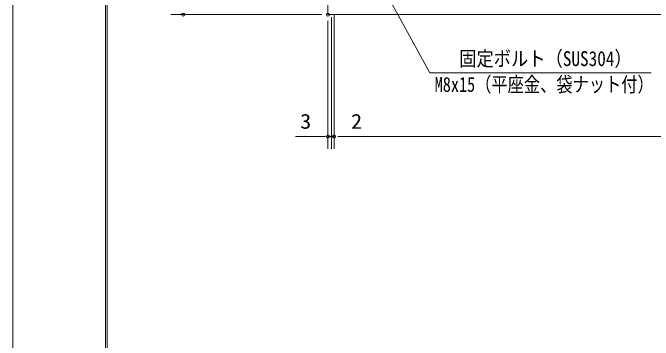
# Model space of a CAD drawing. Units: millimetres, scale not verified. Extents: x -1050 to 1050, y -742 to 742.
# Drawn here: x -1050 to -533, y -11 to 254 of the extents above; entities that cross this region are included whole.
import ezdxf
from ezdxf.enums import TextEntityAlignment as Align

# ---------------------------------------------------------------- set-up
doc = ezdxf.new("R2010")
doc.units = ezdxf.units.MM
doc.header["$LTSCALE"] = 5
doc.header["$PDMODE"] = 32
doc.header["$PDSIZE"] = 2.5
for name, color, linetype, lineweight in [('0-0_7-図\u3000枠', 4, 'Continuous', 9), ('0-1_寸法注釈', 2, 'Continuous', 9), ('0-3_DEFPOINTS', 134, 'Continuous', 9), ('0-8_枠', 7, 'Continuous', 9)]:
    doc.layers.add(name, color=color, linetype=linetype, lineweight=lineweight)
doc.styles.add('ＭＳ ゴシック', font='')
doc.styles.get('ＭＳ ゴシック').set_extended_font_data('MS Gothic')

msp = doc.modelspace()

# ---------------------------------------------------------------- linework, layer by layer
at = {"layer": '0-0_7-図\u3000枠'}
for p, q in [((-975, -692.5), (-975, 692.5)), ((-973.75, -691.25), (-973.75, 691.25))]:
    msp.add_line(p, q, dxfattribs=at)
at = {"layer": '0-1_寸法注釈'}
for p, q in [((-800.45, 252.475), (-922.363, 252.475)), ((-792.45, 250.475), (-792.45, 143.953)), ((-792.45, 250.475), (-792.45, 143.953)), ((-790.45, 252.475), (-790.45, 143.953)), ((-790.45, 252.475), (-790.45, 143.953)), ((-795.45, 247.475), (-795.45, 143.953)), ((-800.45, 153.953), (-821.563, 153.953)), ((-797.45, 153.953), (-802.45, 153.953)), ((-792.45, 153.953), (-795.45, 153.953)), ((-792.45, 153.953), (-790.45, 153.953)), ((-787.45, 153.953), (-782.45, 153.953)), ((-785.45, 153.953), (199.55, 153.953)), ((-785.45, 153.953), (-764.337, 153.953))]:
    msp.add_line(p, q, dxfattribs=at)
msp.add_lwpolyline([(-534.4, 205.436), (-713.031, 205.436), (-750.45, 273.972)], dxfattribs=at)
at = {"layer": '0-3_DEFPOINTS'}
msp.add_lwpolyline([(-1050, -742.5), (-1050, 742.5), (1050, 742.5), (1050, -742.5)], close=True, dxfattribs=at)
for p in [(-912.363, 252.475), (-795.45, 252.475), (-795.45, 252.475), (-795.45, 153.953), (-790.45, 153.953)]:
    msp.add_point(p, dxfattribs=at)
at = {"layer": '0-8_枠'}
for p, q in [((-795.45, 562.475), (-795.45, 252.475)), ((-795.45, 252.475), (409.55, 252.475))]:
    msp.add_line(p, q, dxfattribs=at)

# ---------------------------------------------------------------- texts
at = {"layer": '0-1_寸法注釈', "color": 7, "style": 'ＭＳ ゴシック'}
for s, height, width, p in [('固定ボルト（SUS304）', 12.03, 0.85, (-689.38, 207.308)), ('M8x15（平座金、袋ナット付）', 12.02, 0.8, (-709.201, 186.457)), ('3', 12.02, 1.1, (-817.873, 156.64)), ('2', 12.02, 1.1, (-776.76, 156.64))]:
    msp.add_text(s, height=height, dxfattribs=dict(at, width=width)).set_placement(p, align=Align.BOTTOM_LEFT)

doc.saveas('drawing.dxf')
